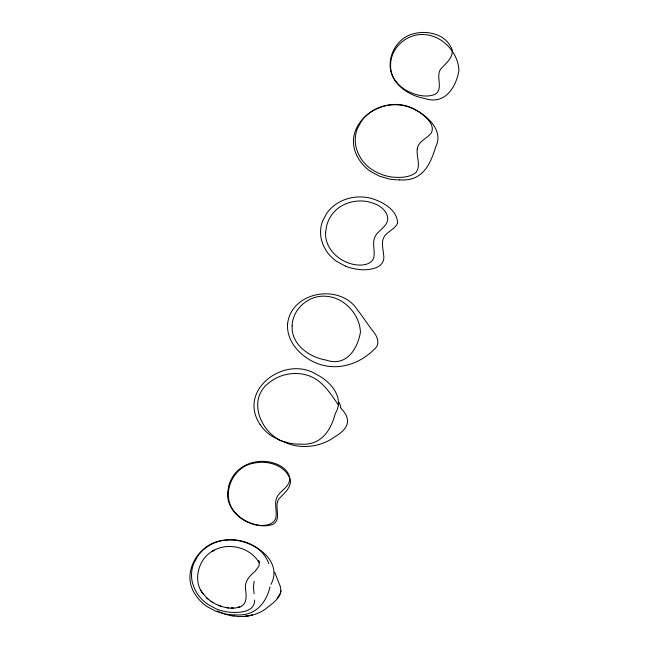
<?xml version="1.0" encoding="UTF-8"?>
<svg xmlns="http://www.w3.org/2000/svg" width="649" height="649" viewBox="0 0 649 649"><rect width="100%" height="100%" fill="white"/><g stroke="black" fill="none" stroke-linecap="round" stroke-linejoin="round"><path stroke-width="0.97" d="M254.643 600.082C254.733 612.697 238.224 612.997 229.048 612.161A44.822 40.984 9.4 0 1 216.377 608.973L207.948 604.438A40.068 36.758 9.1 0 1 197.264 593.657L194.424 588.529L192.534 583.102A37.966 34.819 9.2 0 1 193.637 563.64M280.968 590.801L280.433 593.194L277.139 598.386M254.173 581.228L253.426 587.094L254.083 593.673M270.016 586.891C265.895 603.968 254.733 616.282 235.985 614.887A49.34 45.698 8.3 0 1 225.528 614.043L215.703 611.171L206.958 606.531A41.333 37.918 9 0 1 195.925 595.393C179.359 572.913 199.722 540.982 225.909 540.106C248.113 537.112 284.587 558.424 271.022 584.303M193.637 563.64L197.767 556.015A41.422 37.983 9.2 0 1 203.794 549.452C222.988 532.277 259.989 538.613 268.8 563.673M252.648 463.418C231.198 467.596 219.8 497.337 235.944 513.359A34.746 31.882 9 0 0 244.373 520.076C252.842 524.822 263.51 527.84 272.961 524.319C282.437 519.095 273.351 506.334 279.013 498.781C284.781 492.461 294.962 484.827 288.27 475.352C282.81 465.925 271.217 462.064 260.825 462.275A34.9 31.833 8.7 0 0 252.656 463.443M245.192 616.258L252.331 615.082L246.052 616.161M399.719 179.87C422.166 181.582 430.157 165.276 435.698 146.828C443.794 131.236 428.413 116.617 415.611 110.022C384.33 90.462 336.255 125.849 359.66 160.384A41.333 37.918 9 0 0 370.693 171.506M238.508 616.55C248.186 616.688 257.329 614.838 265.587 608.932C272.012 603.481 283.743 596.788 280.198 586.761M238.37 616.469L231.717 615.828L225.365 614.311M232.496 615.568L234.119 615.796M208.767 599.66L206.698 597.851C213.894 604.462 223.678 608.348 233.478 608.194L231.085 608.186L235.741 607.959L239.854 606.896L237.875 607.529C246.977 606.085 246.677 596.699 245.565 589.527C244.129 581.902 249.459 575.882 254.943 571.485L258.87 566.277L259.308 563.332L258.545 560.411L259.308 562.383M226.022 607.569L228.594 607.999M224.603 614.043L220.116 612.323M218.21 605.184L220.806 606.166M345.43 266.122L336.977 261.62A40.068 36.758 9.1 0 1 326.301 250.839L323.462 245.703L321.563 240.284A37.966 34.819 9.2 0 1 322.667 220.814L326.804 213.197A41.422 37.983 9.2 0 1 332.832 206.625C343.24 197.685 358.167 194.903 371.317 198.391C382.699 201.782 397.107 209.805 397.667 222.996C395.217 228.959 388.313 231.052 384.589 236.017C380.833 241.363 383.072 248.169 383.494 254.132C386.707 268.589 368.299 270.884 358.078 269.343A44.822 40.984 9.4 0 1 345.414 266.155M217.261 610.96L219.386 612.015M406.128 90.292C414.646 94.941 425.273 98.04 434.741 94.494C444.216 89.27 435.138 76.509 440.793 68.956C446.561 62.637 456.742 55.003 450.049 45.527C444.589 36.101 432.997 32.239 422.604 32.45A34.9 31.882 8.9 0 0 414.419 33.57C392.986 37.804 381.58 67.496 397.723 83.534A34.746 31.971 8.4 0 0 406.104 90.325M213.213 602.718L210.917 601.258M370.693 171.506L379.438 176.155L389.27 178.994A49.332 45.641 8.3 0 0 399.719 179.846M206.747 597.891L201.766 591.945M258.643 561.831C249.411 546.953 227.053 541.591 211.809 551.593L214.154 550.238C198.059 557.953 192.291 581.309 203.307 594.119M340.319 407.564C352.123 419.416 348.789 428.656 334.892 436.736C322.926 445.587 307.074 448.573 292.667 445.06A38.989 30.17 30.8 0 1 283.54 441.742C260.614 433.281 246.579 399.476 269.067 382.732C279.135 374.489 293.202 371.536 305.776 374.814C321.166 378.505 329.911 392.767 338.34 404.879M260.192 424.641C236.796 390.106 284.862 354.727 316.144 374.286C330.187 381.06 345.114 397.488 335.298 413.543C330.657 431.171 320.671 445.871 300.26 444.127A49.34 45.698 8.3 0 1 289.803 443.275L279.97 440.411L271.225 435.771A41.333 37.934 8.9 0 1 260.192 424.641M200.533 589.836L201.871 592.115M280.246 586.282L274.689 572.231M340.839 406.996L339.2 402.494M227.596 492.632C226.598 510.13 243.059 523.938 259.519 525.349C265.425 525.893 273.253 524.676 275.687 518.429C277.537 511.031 273.367 502.772 277.65 495.893C281.577 489.735 291.19 485.679 289.543 477.104C287.937 470.038 281.293 465.568 274.787 463.418C259.365 457.959 239.87 463.329 231.871 478.248A39.759 36.458 9.2 0 0 228.87 485.265L227.596 492.632M325.587 232.269C324.597 249.768 341.058 263.575 357.518 264.987C363.424 265.53 371.252 264.313 373.686 258.067C375.528 250.668 371.366 242.41 375.641 235.53C379.576 229.373 389.189 225.317 387.542 216.742C385.928 209.676 379.284 205.206 372.786 203.056C357.364 197.596 337.869 202.967 329.862 217.886A39.759 36.458 9.2 0 0 326.861 224.903L325.587 232.269M292.107 325.895C291.117 344.546 309.386 357.258 326.041 360.065C346.039 367.083 357.502 349.413 360.438 332.231C359.838 314.603 344.497 297.656 326.625 296.333C309.443 294.411 292.634 308.502 292.107 325.895M390.593 64.235C389.603 82.885 407.872 95.598 424.527 98.405C444.524 105.422 455.987 87.753 458.924 70.571C458.324 52.942 442.983 35.995 425.111 34.665C407.929 32.75 391.12 46.842 390.593 64.235M417.266 149.002C416.163 156.709 421.201 165.617 416.009 172.431C409.616 177.639 400.636 177.785 392.783 177.145A44.862 40.952 9.4 0 1 383.194 175.019L377.183 172.61L371.682 169.421A40.068 36.766 9 0 1 360.99 158.64L358.167 153.505L356.269 148.086A37.966 34.819 9.2 0 1 357.372 128.616L361.509 120.998A41.422 37.983 9.2 0 1 367.529 114.427C382.164 101.788 405.195 101.812 420.657 112.983C426.271 117.501 435.138 124.705 431.439 132.769C427.229 138.626 418.224 141.003 417.266 149.002M287.596 323.754C286.266 340.62 299.246 354.971 313.605 361.874A38.989 30.162 30.8 0 0 322.723 365.192C341.236 370.044 361.014 362.767 374.149 349.373C381.174 344.051 376.947 335.444 372.258 330.244C367.204 323.664 362.807 316.598 357.615 310.108C340.709 283.11 291.328 291.06 287.596 323.754"/></g></svg>
